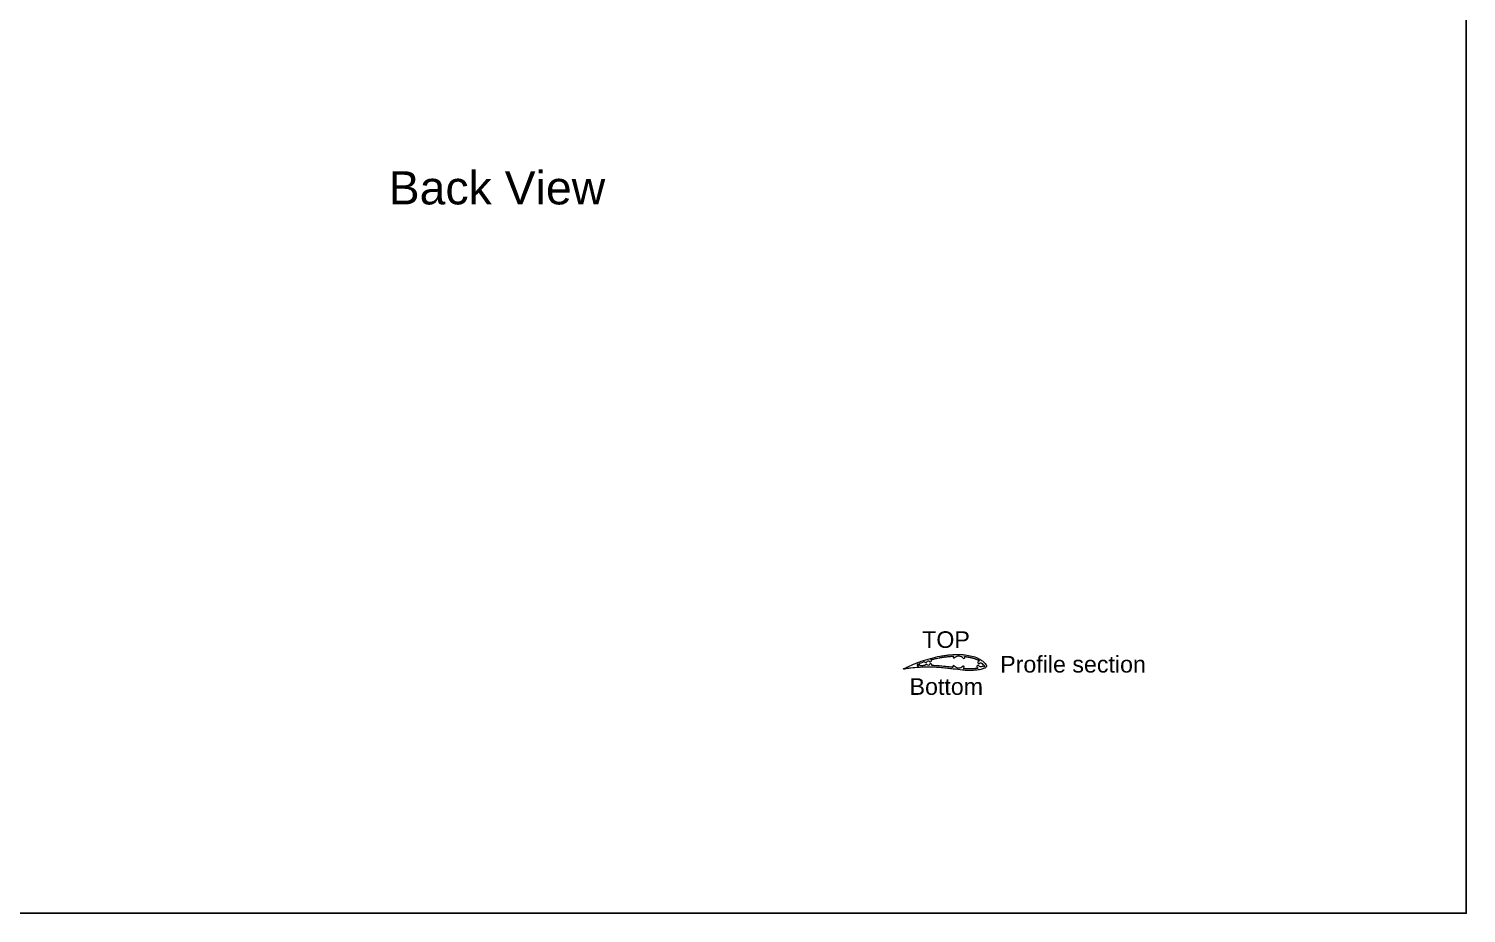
# Model space of a CAD drawing. Header units: millimetres. Extents: x 6152 to 28526, y 1087 to 12861.
# Drawn here: x 19705 to 22303, y 8855 to 10453 of the extents above; entities that cross this region are included whole.
import ezdxf

# ---------------------------------------------------------------- set-up
doc = ezdxf.new("R2010")
doc.units = ezdxf.units.MM
doc.header["$LTSCALE"] = 0.05
doc.layers.add('OF1', color=7, linetype='Continuous', lineweight=15)
doc.layers.add('Text', color=8, linetype='Continuous')
doc.styles.get("Standard").update_dxf_attribs({"font": 'arial.ttf'})

# ---------------------------------------------------------------- blocks, each defined once
blk = doc.blocks.new('profile')
for p, q in [((13272.6, 210.3), (13273.2, 210.6)), ((13273.2, 210.6), (13274.6, 211.4)), ((13275, 213.6), (13273.9, 214.8)), ((13274.8, 218.3), (13276, 218.7)), ((13277, 220.6), (13276.7, 221.3)), ((13301, 223.3), (13300.4, 222.7)), ((13320.6, 221), (13320.3, 221.6)), ((13358.6, 218.6), (13358.5, 218.5)), ((13359.1, 215.9), (13360, 215.5)), ((13360.6, 211.7), (13359.4, 210.8)), ((13359.7, 208.4), (13359.9, 208.3)), ((13367.6, 216.5), (13368.6, 216.5)), ((13368.6, 216.5), (13371.2, 218.6)), ((13298.9, 203.4), (13299.2, 202.8)), ((13319.4, 201.9), (13319.8, 202.6))]:
    blk.add_line(p, q)
for points in [[(13272.5, 214.7), (13272.5, 214.7, -0.556733), (13266.4, 216.5, 0.403997), (13264.8, 217.5, -1.696572), (13265.5, 220.2, 0.403997), (13267.5, 220.2, -0.528461), (13273.5, 218.9), (13273.5, 218.7)], [(13272.4, 210, -0.682415), (13272.5, 210.3), (13272.6, 210.3)], [(13372.2, 212, -0.109546), (13371.9, 212), (13369.4, 213)]]:
    blk.add_lwpolyline(points, format="xyb")
blk.add_lwpolyline([(13379.8, 218.2), (13379.9, 218.1), (13380, 218.1), (13380, 218.1), (13380.1, 218), (13380.1, 218), (13380.2, 218), (13380.2, 218), (13380.3, 217.9), (13380.4, 217.9), (13380.4, 217.9), (13380.5, 217.9), (13380.5, 217.9), (13380.6, 217.8), (13380.6, 217.8), (13380.7, 217.8), (13380.7, 217.8), (13380.8, 217.8), (13380.9, 217.8), (13380.9, 217.8), (13380.9, 217.8), (13381, 217.8), (13381, 217.8), (13381, 217.8), (13381.1, 217.8), (13381.1, 217.8), (13381.1, 217.8), (13381.2, 217.8), (13381.2, 217.8), (13381.2, 217.8), (13381.3, 217.8), (13381.3, 217.8), (13381.3, 217.8), (13381.4, 217.8), (13381.4, 217.8), (13381.4, 217.8), (13381.5, 217.8), (13381.5, 217.9), (13381.5, 217.9), (13381.6, 217.9), (13381.6, 217.9), (13381.6, 217.9), (13381.7, 217.9), (13381.7, 217.9), (13381.7, 218), (13381.7, 218), (13381.8, 218), (13381.8, 218), (13381.8, 218), (13381.9, 218.1)])
for centre, radius, start, end in [((13273.2, 213.9), 1.13, 54.2364, 129.069), ((13274.5, 219.7), 1.43, 224.6142, 282.0505), ((13273.6, 212.7), 1.67, 308.7482, 32.5066), ((13275.2, 223.4), 0.211, 109.5678, 232.0977), ((13269.9, 217.5), 7.76, 29.0342, 47.5305), ((13275.4, 220.2), 1.59, 290.243, 14.4911), ((13301.5, 221.3), 1.83, 127.6639, 291.1684), ((13300.6, 223.7), 0.585, 314.5024, 71.6775), ((13309.7, 212.2), 10.6, 38.7818, 135.5266), ((13318.9, 220.4), 1.85, 240.8183, 18.5829), ((13320.4, 221.7), 0.168, 99.1467, 220.4328), ((13359.8, 217.4), 1.68, 138.7137, 245.3016), ((13360.7, 209.8), 1.66, 141.0829, 232.0598), ((13360.5, 216.9), 1.5, 253.6298, 305.2145), ((13361.3, 210.8), 1.13, 53.874, 128.6118), ((13364.7, 214.1), 3.72, 38.8203, 155.2301), ((13364.7, 214.1), 3.7, 221.6623, 337.4562), ((13369, 211.7), 1.34, 73.2668, 132.4519), ((13362.2, 503.5), 285, 271.8023, 273.4831), ((13288, 471.5), 272.8, 287.9765, 289.7979), ((13380.9, 219), 1.35, 178.3626, 215.5081), ((13383.7, 213.6), 3.79, 132.8445, 149.7922), ((13381.6, 215.1), 1.2, 162.4538, 194.1534), ((13381.8, 215.5), 1.03, 54.0666, 128.0387), ((13383.4, 217.6), 1.6, 229.7899, 159.8402), ((13300.6, 203.9), 1.84, 58.5676, 198.0004), ((13309.7, 212.2), 10.6, 219.5349, 314.365), ((13318, 203), 1.84, 347.1896, 117.5029), ((13319.5, 201.8), 0.198, 144.4357, 262.043)]:
    blk.add_arc(centre, radius, start, end)
for points, knots in [([(13266.2, 224.4), (13265.3, 224.1), (13263.7, 223.6), (13261.5, 222.6), (13260.2, 221.2), (13259.5, 219.7), (13259.8, 218), (13261.2, 216.1), (13263.8, 212.8), (13268.6, 209), (13276.1, 204.3), (13286.2, 201.3), (13296, 199.6), (13304.6, 198.6), (13313.2, 198.5), (13321.9, 198.8), (13330.8, 199.7), (13337.3, 200.5), (13347.6, 202.1), (13360.5, 205.4), (13375.5, 210), (13389.2, 215), (13398.6, 219.1), (13405.2, 222.4), (13407.8, 223.5), (13409.2, 224.2), (13409.6, 224.6), (13409.4, 225.1), (13408.7, 225), (13407.2, 224.8), (13403, 223.9), (13394.3, 222.8), (13383.3, 222), (13368.9, 221.2), (13355.2, 221.4), (13341.1, 222.4), (13329.9, 223.7), (13317.4, 225), (13305.3, 226.7), (13293.6, 227.6), (13285, 227.4), (13278.1, 226.9), (13272.4, 226.1), (13268.8, 225.1), (13266.7, 224.5), (13266.2, 224.4)], [0, 0, 0, 0, 2.892112, 5.124025, 6.974846, 8.41749, 9.945775, 11.915215, 15.440111, 22.37858, 30.1325, 41.919251, 53.793803, 60.025816, 67.860202, 79.541642, 85.939208, 94.83293, 99.081383, 117.168403, 134.728293, 146.198064, 161.059597, 165.227981, 168.573532, 169.42575, 169.794952, 170.205361, 170.686157, 171.655143, 175.178028, 183.194627, 198.08921, 208.110924, 226.454646, 239.131239, 250.61888, 260.141303, 277.036698, 287.051246, 295.31662, 303.087635, 307.741029, 312.530655, 314.178714, 314.178714, 314.178714, 314.178714]), ([(13275.2, 223.6), (13275.7, 223.7), (13276.6, 223.8), (13278.2, 224), (13279.8, 224.2), (13281.7, 224.3), (13284.2, 224.5), (13287.2, 224.6), (13290.1, 224.7), (13292.2, 224.7), (13294.4, 224.7), (13297.2, 224.5), (13299.6, 224.3), (13300.8, 224.2)], [-95.253778, -95.253778, -95.253778, -95.253778, -93.631946, -92.457511, -90.57013, -88.67751, -86.778992, -82.977576, -79.767062, -78.17057, -76.577108, -73.233671, -69.570455, -69.570455, -69.570455, -69.570455]), ([(13359.9, 208.3), (13359, 208), (13357.6, 207.6), (13355.5, 207.1), (13353, 206.4), (13349.4, 205.5), (13346.2, 204.8), (13343.9, 204.4), (13342.5, 204.1), (13341.2, 203.9), (13339.8, 203.7), (13338.2, 203.5), (13336.1, 203.2), (13333.4, 202.8), (13330.7, 202.5), (13328.4, 202.3), (13326.4, 202.1), (13324.2, 201.9), (13321.9, 201.7), (13320.1, 201.6), (13319.5, 201.6)], [-231.728036, -231.728036, -231.728036, -231.728036, -228.86334, -227.355934, -225.293177, -221.18171, -216.245034, -215.225743, -214.207447, -212.168092, -211.14541, -210.010263, -207.317111, -204.618508, -201.915623, -199.212492, -197.67449, -195.964134, -192.549213, -190.678873, -190.678873, -190.678873, -190.678873]), ([(13320.4, 221.9), (13320.9, 221.8), (13321.9, 221.7), (13324.2, 221.5), (13326.6, 221.2), (13329, 220.9), (13331.6, 220.6), (13335.3, 220.2), (13340.1, 219.7), (13344.4, 219.4), (13348.1, 219.1), (13352.6, 218.8), (13356.2, 218.7), (13358.6, 218.6)], [-38.395396, -38.395396, -38.395396, -38.395396, -36.927049, -35.25414, -31.572697, -29.736641, -27.900296, -23.704265, -18.583862, -13.432112, -10.85569, -7.303456, 0, 0, 0, 0])]:
    blk.add_open_spline(points, degree=3, knots=knots)
blk.add_rational_spline([(13299.2, 202.8), (13299.2, 202.6), (13299.1, 202.5), (13299, 202.4), (13298.9, 202.2), (13298.7, 202.2), (13298.5, 202.2), (13298, 202.2), (13296.8, 202.4), (13294, 202.8), (13290.8, 203.4), (13287.7, 204), (13284.8, 204.8), (13281.6, 205.7), (13278.8, 206.7), (13277, 207.4), (13276.1, 207.9), (13275.2, 208.3), (13274.3, 208.9), (13273.3, 209.5), (13272.7, 209.8), (13272.4, 210)], [1.00661042947, 0.952881317791, 0.952881317791, 1.00661042947, 0.934136480297, 0.934136480297, 1.00661042947, 1.00661042947, 1.00661042947, 1.00661042947, 1.00661042947, 1.00661042947, 1.00661042947, 1.00661042947, 1.00661042947, 1.00661042947, 1.00661042947, 1.00661042947, 1.00661042947, 1.00661042947, 1.00661042947, 1.00661042947], degree=3, knots=[-162.911241, -162.911241, -162.911241, -162.911241, -161.960018, -161.960018, -161.960018, -160.848399, -160.848399, -160.848399, -159.440394, -157.109396, -152.312211, -149.872638, -147.438667, -143.252545, -140.013192, -138.415287, -137.619822, -136.903839, -135.497058, -134.280347, -133.382018, -133.382018, -133.382018, -133.382018])

msp = doc.modelspace()

# ---------------------------------------------------------------- linework, layer by layer
msp.add_lwpolyline([(6152.2, 12538.8), (22302.8, 12538.8), (22302.8, 8855.3), (6152.2, 8855.3)], close=True)

# ---------------------------------------------------------------- block references
at = {"layer": 'OF1', "rotation": 180}
msp.add_blockref('profile', (34695.4, 9521.3), dxfattribs=at)

# ---------------------------------------------------------------- texts
at = {"layer": 'Text'}
for s, height, p in [('Back View', 60, (20355.5, 10135.8)), ('TOP', 30, (21319.6, 9334.6)), ('Profile section', 30, (21460.6, 9290.1)), ('Bottom', 30, (21296.8, 9249.8))]:
    msp.add_text(s, height=height, dxfattribs=at).set_placement(p)

doc.saveas('drawing.dxf')
